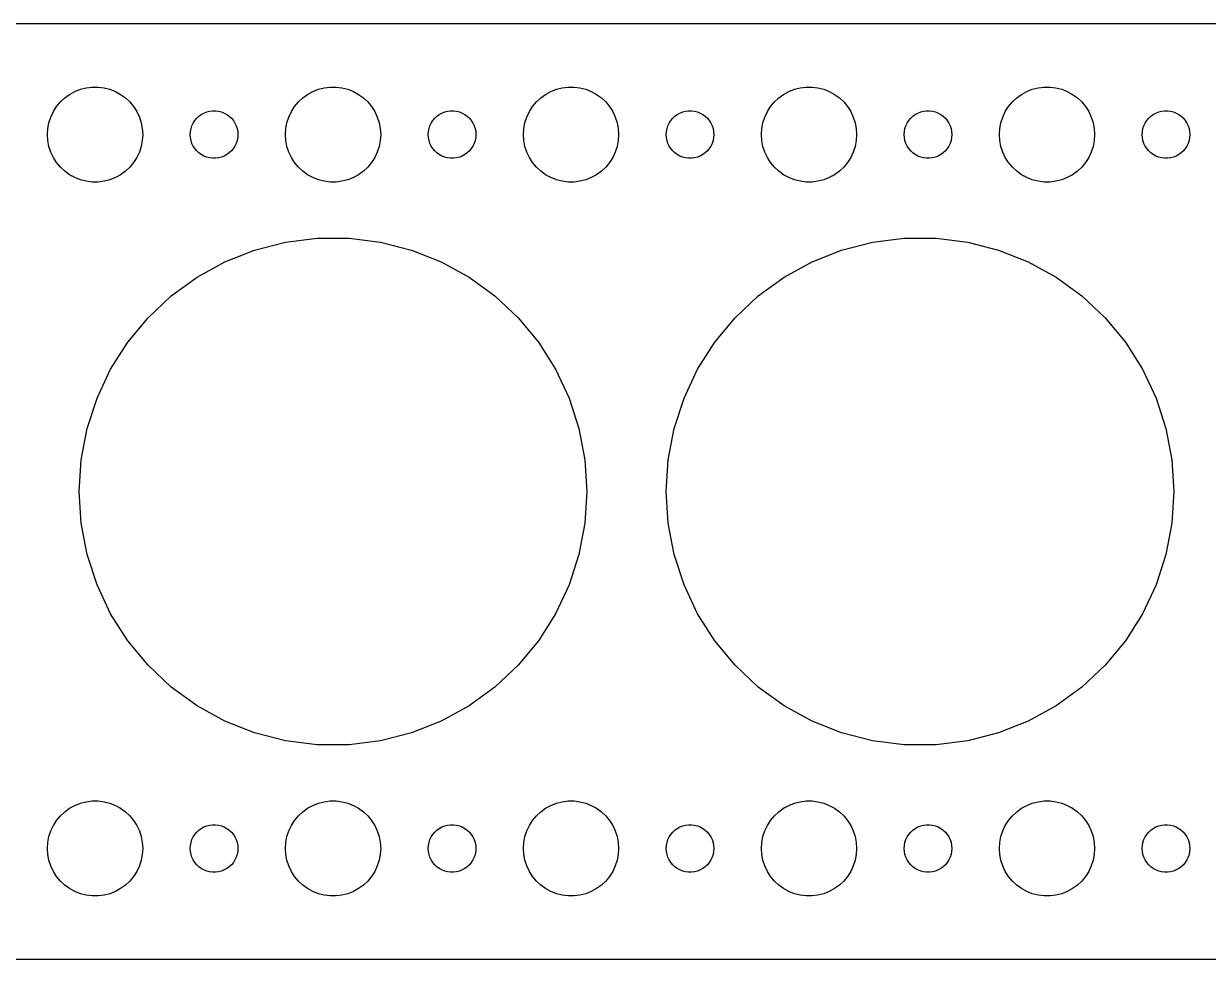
# Model space of a CAD drawing. Header units: metres. Extents: x -97 to 97, y -29 to 29.
# Drawn here: x -19.5 to 55.2, y -29.5 to 29.5 of the extents above; entities that cross this region are included whole.
import ezdxf

# ---------------------------------------------------------------- set-up
doc = ezdxf.new("R2010")
doc.units = ezdxf.units.M

msp = doc.modelspace()

# ---------------------------------------------------------------- linework, layer by layer
for p, q in [((92.3139, 29.4901), (-92.3139, 29.4901)), ((-15.927, 25.3532), (-15.5621, 25.4469)), ((-15.5621, 25.4469), (-15.1884, 25.4941)), ((-15.1884, 25.4941), (-14.8116, 25.4941)), ((-14.8116, 25.4941), (-14.4379, 25.4469)), ((-14.4379, 25.4469), (-14.0729, 25.3532)), ((-0.92705, 25.3532), (-0.56213, 25.4469)), ((-0.56213, 25.4469), (-0.18837, 25.4941)), ((-0.18837, 25.4941), (0.18837, 25.4941)), ((0.18837, 25.4941), (0.56213, 25.4469)), ((0.56213, 25.4469), (0.92705, 25.3532)), ((14.0729, 25.3532), (14.4379, 25.4469)), ((14.4379, 25.4469), (14.8116, 25.4941)), ((14.8116, 25.4941), (15.1884, 25.4941)), ((15.1884, 25.4941), (15.5621, 25.4469)), ((15.5621, 25.4469), (15.927, 25.3532)), ((29.0729, 25.3532), (29.4379, 25.4469)), ((29.4379, 25.4469), (29.8116, 25.4941)), ((29.8116, 25.4941), (30.1884, 25.4941)), ((30.1884, 25.4941), (30.5621, 25.4469)), ((30.5621, 25.4469), (30.927, 25.3532)), ((44.0729, 25.3532), (44.4379, 25.4469)), ((44.4379, 25.4469), (44.8116, 25.4941)), ((44.8116, 25.4941), (45.1884, 25.4941)), ((45.1884, 25.4941), (45.5621, 25.4469)), ((45.5621, 25.4469), (45.927, 25.3532)), ((-17.1869, 24.5536), (-16.9123, 24.8115)), ((-16.9123, 24.8115), (-16.6075, 25.033)), ((-16.6075, 25.033), (-16.2773, 25.2145)), ((-16.2773, 25.2145), (-15.927, 25.3532)), ((-14.0729, 25.3532), (-13.7227, 25.2145)), ((-13.7227, 25.2145), (-13.3925, 25.033)), ((-13.3925, 25.033), (-13.0877, 24.8115)), ((-13.0877, 24.8115), (-12.8131, 24.5536)), ((-2.1869, 24.5536), (-1.91226, 24.8115)), ((-1.91226, 24.8115), (-1.60747, 25.033)), ((-1.60747, 25.033), (-1.27733, 25.2145)), ((-1.27733, 25.2145), (-0.92705, 25.3532)), ((0.92705, 25.3532), (1.27733, 25.2145)), ((1.27733, 25.2145), (1.60747, 25.033)), ((1.60747, 25.033), (1.91226, 24.8115)), ((1.91226, 24.8115), (2.1869, 24.5536)), ((12.8131, 24.5536), (13.0877, 24.8115)), ((13.0877, 24.8115), (13.3925, 25.033)), ((13.3925, 25.033), (13.7227, 25.2145)), ((13.7227, 25.2145), (14.0729, 25.3532)), ((15.927, 25.3532), (16.2773, 25.2145)), ((16.2773, 25.2145), (16.6075, 25.033)), ((16.6075, 25.033), (16.9123, 24.8115)), ((16.9123, 24.8115), (17.1869, 24.5536)), ((27.8131, 24.5536), (28.0877, 24.8115)), ((28.0877, 24.8115), (28.3925, 25.033)), ((28.3925, 25.033), (28.7227, 25.2145)), ((28.7227, 25.2145), (29.0729, 25.3532)), ((30.927, 25.3532), (31.2773, 25.2145)), ((31.2773, 25.2145), (31.6075, 25.033)), ((31.6075, 25.033), (31.9123, 24.8115)), ((31.9123, 24.8115), (32.1869, 24.5536)), ((42.8131, 24.5536), (43.0877, 24.8115)), ((43.0877, 24.8115), (43.3925, 25.033)), ((43.3925, 25.033), (43.7227, 25.2145)), ((43.7227, 25.2145), (44.0729, 25.3532)), ((45.927, 25.3532), (46.2773, 25.2145)), ((46.2773, 25.2145), (46.6075, 25.033)), ((46.6075, 25.033), (46.9123, 24.8115)), ((46.9123, 24.8115), (47.1869, 24.5536)), ((-17.7893, 23.6044), (-17.6289, 23.9453)), ((-17.6289, 23.9453), (-17.427, 24.2634)), ((-17.427, 24.2634), (-17.1869, 24.5536)), ((-12.8131, 24.5536), (-12.5729, 24.2634)), ((-12.5729, 24.2634), (-12.3711, 23.9453)), ((-12.3711, 23.9453), (-12.2107, 23.6044)), ((-8.13866, 23.8572), (-7.96352, 23.9266)), ((-7.96352, 23.9266), (-7.78107, 23.9734)), ((-7.78107, 23.9734), (-7.59418, 23.997)), ((-7.59418, 23.997), (-7.40581, 23.997)), ((-7.40581, 23.997), (-7.21892, 23.9734)), ((-7.21892, 23.9734), (-7.03647, 23.9266)), ((-7.03647, 23.9266), (-6.86133, 23.8572)), ((-2.78932, 23.6044), (-2.62891, 23.9453)), ((-2.62891, 23.9453), (-2.42705, 24.2634)), ((-2.42705, 24.2634), (-2.1869, 24.5536)), ((2.1869, 24.5536), (2.42705, 24.2634)), ((2.42705, 24.2634), (2.62891, 23.9453)), ((2.62891, 23.9453), (2.78932, 23.6044)), ((6.86133, 23.8572), (7.03647, 23.9266)), ((7.03647, 23.9266), (7.21892, 23.9734)), ((7.21892, 23.9734), (7.40581, 23.997)), ((7.40581, 23.997), (7.59418, 23.997)), ((7.59418, 23.997), (7.78107, 23.9734)), ((7.78107, 23.9734), (7.96352, 23.9266)), ((7.96352, 23.9266), (8.13866, 23.8572)), ((12.2107, 23.6044), (12.3711, 23.9453)), ((12.3711, 23.9453), (12.5729, 24.2634)), ((12.5729, 24.2634), (12.8131, 24.5536)), ((17.1869, 24.5536), (17.427, 24.2634)), ((17.427, 24.2634), (17.6289, 23.9453)), ((17.6289, 23.9453), (17.7893, 23.6044)), ((21.8613, 23.8572), (22.0365, 23.9266)), ((22.0365, 23.9266), (22.2189, 23.9734)), ((22.2189, 23.9734), (22.4058, 23.997)), ((22.4058, 23.997), (22.5942, 23.997)), ((22.5942, 23.997), (22.7811, 23.9734)), ((22.7811, 23.9734), (22.9635, 23.9266)), ((22.9635, 23.9266), (23.1387, 23.8572)), ((27.2107, 23.6044), (27.3711, 23.9453)), ((27.3711, 23.9453), (27.5729, 24.2634)), ((27.5729, 24.2634), (27.8131, 24.5536)), ((32.1869, 24.5536), (32.427, 24.2634)), ((32.427, 24.2634), (32.6289, 23.9453)), ((32.6289, 23.9453), (32.7893, 23.6044)), ((36.8613, 23.8572), (37.0365, 23.9266)), ((37.0365, 23.9266), (37.2189, 23.9734)), ((37.2189, 23.9734), (37.4058, 23.997)), ((37.4058, 23.997), (37.5942, 23.997)), ((37.5942, 23.997), (37.7811, 23.9734)), ((37.7811, 23.9734), (37.9635, 23.9266)), ((37.9635, 23.9266), (38.1387, 23.8572)), ((42.2107, 23.6044), (42.3711, 23.9453)), ((42.3711, 23.9453), (42.5729, 24.2634)), ((42.5729, 24.2634), (42.8131, 24.5536)), ((47.1869, 24.5536), (47.427, 24.2634)), ((47.427, 24.2634), (47.6289, 23.9453)), ((47.6289, 23.9453), (47.7893, 23.6044)), ((51.8613, 23.8572), (52.0365, 23.9266)), ((52.0365, 23.9266), (52.2189, 23.9734)), ((52.2189, 23.9734), (52.4058, 23.997)), ((52.4058, 23.997), (52.5942, 23.997)), ((52.5942, 23.997), (52.7811, 23.9734)), ((52.7811, 23.9734), (52.9635, 23.9266)), ((52.9635, 23.9266), (53.1387, 23.8572)), ((-17.9763, 22.876), (-17.9057, 23.2461)), ((-17.9057, 23.2461), (-17.7893, 23.6044)), ((-12.2107, 23.6044), (-12.0942, 23.2461)), ((-12.0942, 23.2461), (-12.0237, 22.876)), ((-8.89465, 23.0522), (-8.81445, 23.2226)), ((-8.81445, 23.2226), (-8.71352, 23.3817)), ((-8.71352, 23.3817), (-8.59344, 23.5268)), ((-8.59344, 23.5268), (-8.45613, 23.6558)), ((-8.45613, 23.6558), (-8.30373, 23.7665)), ((-8.30373, 23.7665), (-8.13866, 23.8572)), ((-6.86133, 23.8572), (-6.69626, 23.7665)), ((-6.69626, 23.7665), (-6.54385, 23.6558)), ((-6.54385, 23.6558), (-6.40654, 23.5268)), ((-6.40654, 23.5268), (-6.28647, 23.3817)), ((-6.28647, 23.3817), (-6.18553, 23.2226)), ((-6.18553, 23.2226), (-6.10533, 23.0522)), ((-2.97633, 22.876), (-2.90575, 23.2461)), ((-2.90575, 23.2461), (-2.78932, 23.6044)), ((2.78932, 23.6044), (2.90575, 23.2461)), ((2.90575, 23.2461), (2.97633, 22.876)), ((6.10533, 23.0522), (6.18553, 23.2226)), ((6.18553, 23.2226), (6.28647, 23.3817)), ((6.28647, 23.3817), (6.40654, 23.5268)), ((6.40654, 23.5268), (6.54385, 23.6558)), ((6.54385, 23.6558), (6.69626, 23.7665)), ((6.69626, 23.7665), (6.86133, 23.8572)), ((8.13866, 23.8572), (8.30373, 23.7665)), ((8.30373, 23.7665), (8.45613, 23.6558)), ((8.45613, 23.6558), (8.59344, 23.5268)), ((8.59344, 23.5268), (8.71352, 23.3817)), ((8.71352, 23.3817), (8.81445, 23.2226)), ((8.81445, 23.2226), (8.89465, 23.0522)), ((12.0237, 22.876), (12.0942, 23.2461)), ((12.0942, 23.2461), (12.2107, 23.6044)), ((17.7893, 23.6044), (17.9057, 23.2461)), ((17.9057, 23.2461), (17.9763, 22.876)), ((21.1053, 23.0522), (21.1855, 23.2226)), ((21.1855, 23.2226), (21.2865, 23.3817)), ((21.2865, 23.3817), (21.4065, 23.5268)), ((21.4065, 23.5268), (21.5439, 23.6558)), ((21.5439, 23.6558), (21.6963, 23.7665)), ((21.6963, 23.7665), (21.8613, 23.8572)), ((23.1387, 23.8572), (23.3037, 23.7665)), ((23.3037, 23.7665), (23.4561, 23.6558)), ((23.4561, 23.6558), (23.5934, 23.5268)), ((23.5934, 23.5268), (23.7135, 23.3817)), ((23.7135, 23.3817), (23.8145, 23.2226)), ((23.8145, 23.2226), (23.8947, 23.0522)), ((27.0237, 22.876), (27.0942, 23.2461)), ((27.0942, 23.2461), (27.2107, 23.6044)), ((32.7893, 23.6044), (32.9057, 23.2461)), ((32.9057, 23.2461), (32.9763, 22.876)), ((36.1053, 23.0522), (36.1855, 23.2226)), ((36.1855, 23.2226), (36.2865, 23.3817)), ((36.2865, 23.3817), (36.4065, 23.5268)), ((36.4065, 23.5268), (36.5439, 23.6558)), ((36.5439, 23.6558), (36.6963, 23.7665)), ((36.6963, 23.7665), (36.8613, 23.8572)), ((38.1387, 23.8572), (38.3037, 23.7665)), ((38.3037, 23.7665), (38.4561, 23.6558)), ((38.4561, 23.6558), (38.5934, 23.5268)), ((38.5934, 23.5268), (38.7135, 23.3817)), ((38.7135, 23.3817), (38.8145, 23.2226)), ((38.8145, 23.2226), (38.8947, 23.0522)), ((42.0237, 22.876), (42.0942, 23.2461)), ((42.0942, 23.2461), (42.2107, 23.6044)), ((47.7893, 23.6044), (47.9057, 23.2461)), ((47.9057, 23.2461), (47.9763, 22.876)), ((51.1053, 23.0522), (51.1855, 23.2226)), ((51.1855, 23.2226), (51.2865, 23.3817)), ((51.2865, 23.3817), (51.4065, 23.5268)), ((51.4065, 23.5268), (51.5439, 23.6558)), ((51.5439, 23.6558), (51.6963, 23.7665)), ((51.6963, 23.7665), (51.8613, 23.8572)), ((53.1387, 23.8572), (53.3037, 23.7665)), ((53.3037, 23.7665), (53.4561, 23.6558)), ((53.4561, 23.6558), (53.5934, 23.5268)), ((53.5934, 23.5268), (53.7135, 23.3817)), ((53.7135, 23.3817), (53.8145, 23.2226)), ((53.8145, 23.2226), (53.8947, 23.0522)), ((-18, 22.5), (-17.9763, 22.876)), ((-17.9763, 22.124), (-18, 22.5)), ((-12.0237, 22.876), (-12, 22.5)), ((-12, 22.5), (-12.0237, 22.124)), ((-9, 22.5), (-8.98816, 22.688)), ((-8.98816, 22.312), (-9, 22.5)), ((-8.98816, 22.688), (-8.95287, 22.873)), ((-8.95287, 22.873), (-8.89465, 23.0522)), ((-6.10533, 23.0522), (-6.04712, 22.873)), ((-6.04712, 22.873), (-6.01183, 22.688)), ((-6.01183, 22.688), (-6, 22.5)), ((-6, 22.5), (-6.01183, 22.312)), ((-3, 22.5), (-2.97633, 22.876)), ((-2.97633, 22.124), (-3, 22.5)), ((2.97633, 22.876), (3, 22.5)), ((3, 22.5), (2.97633, 22.124)), ((6, 22.5), (6.01183, 22.688)), ((6.01183, 22.312), (6, 22.5)), ((6.01183, 22.688), (6.04712, 22.873)), ((6.04712, 22.873), (6.10533, 23.0522)), ((8.89465, 23.0522), (8.95287, 22.873)), ((8.95287, 22.873), (8.98816, 22.688)), ((8.98816, 22.688), (9, 22.5)), ((9, 22.5), (8.98816, 22.312)), ((12, 22.5), (12.0237, 22.876)), ((12.0237, 22.124), (12, 22.5)), ((17.9763, 22.876), (18, 22.5)), ((18, 22.5), (17.9763, 22.124)), ((21, 22.5), (21.0118, 22.688)), ((21.0118, 22.312), (21, 22.5)), ((21.0118, 22.688), (21.0471, 22.873)), ((21.0471, 22.873), (21.1053, 23.0522)), ((23.8947, 23.0522), (23.9529, 22.873)), ((23.9529, 22.873), (23.9882, 22.688)), ((23.9882, 22.688), (24, 22.5)), ((24, 22.5), (23.9882, 22.312)), ((27, 22.5), (27.0237, 22.876)), ((27.0237, 22.124), (27, 22.5)), ((32.9763, 22.876), (33, 22.5)), ((33, 22.5), (32.9763, 22.124)), ((36, 22.5), (36.0118, 22.688)), ((36.0118, 22.312), (36, 22.5)), ((36.0118, 22.688), (36.0471, 22.873)), ((36.0471, 22.873), (36.1053, 23.0522)), ((38.8947, 23.0522), (38.9529, 22.873)), ((38.9529, 22.873), (38.9882, 22.688)), ((38.9882, 22.688), (39, 22.5)), ((39, 22.5), (38.9882, 22.312)), ((42, 22.5), (42.0237, 22.876)), ((42.0237, 22.124), (42, 22.5)), ((47.9763, 22.876), (48, 22.5)), ((48, 22.5), (47.9763, 22.124)), ((51, 22.5), (51.0118, 22.688)), ((51.0118, 22.312), (51, 22.5)), ((51.0118, 22.688), (51.0471, 22.873)), ((51.0471, 22.873), (51.1053, 23.0522)), ((53.8947, 23.0522), (53.9529, 22.873)), ((53.9529, 22.873), (53.9882, 22.688)), ((53.9882, 22.688), (54, 22.5)), ((54, 22.5), (53.9882, 22.312)), ((-17.9057, 21.7539), (-17.9763, 22.124)), ((-17.7893, 21.3956), (-17.9057, 21.7539)), ((-12.0942, 21.7539), (-12.2107, 21.3956)), ((-12.0237, 22.124), (-12.0942, 21.7539)), ((-8.95287, 22.127), (-8.98816, 22.312)), ((-8.89465, 21.9478), (-8.95287, 22.127)), ((-8.81445, 21.7774), (-8.89465, 21.9478)), ((-8.71352, 21.6183), (-8.81445, 21.7774)), ((-6.18553, 21.7774), (-6.28647, 21.6183)), ((-6.10533, 21.9478), (-6.18553, 21.7774)), ((-6.04712, 22.127), (-6.10533, 21.9478)), ((-6.01183, 22.312), (-6.04712, 22.127)), ((-2.90575, 21.7539), (-2.97633, 22.124)), ((-2.78932, 21.3956), (-2.90575, 21.7539)), ((2.90575, 21.7539), (2.78932, 21.3956)), ((2.97633, 22.124), (2.90575, 21.7539)), ((6.04712, 22.127), (6.01183, 22.312)), ((6.10533, 21.9478), (6.04712, 22.127)), ((6.18553, 21.7774), (6.10533, 21.9478)), ((6.28647, 21.6183), (6.18553, 21.7774)), ((8.81445, 21.7774), (8.71352, 21.6183)), ((8.89465, 21.9478), (8.81445, 21.7774)), ((8.95287, 22.127), (8.89465, 21.9478)), ((8.98816, 22.312), (8.95287, 22.127)), ((12.0942, 21.7539), (12.0237, 22.124)), ((12.2107, 21.3956), (12.0942, 21.7539)), ((17.9057, 21.7539), (17.7893, 21.3956)), ((17.9763, 22.124), (17.9057, 21.7539)), ((21.0471, 22.127), (21.0118, 22.312)), ((21.1053, 21.9478), (21.0471, 22.127)), ((21.1855, 21.7774), (21.1053, 21.9478)), ((21.2865, 21.6183), (21.1855, 21.7774)), ((23.8145, 21.7774), (23.7135, 21.6183)), ((23.8947, 21.9478), (23.8145, 21.7774)), ((23.9529, 22.127), (23.8947, 21.9478)), ((23.9882, 22.312), (23.9529, 22.127)), ((27.0942, 21.7539), (27.0237, 22.124)), ((27.2107, 21.3956), (27.0942, 21.7539)), ((32.9057, 21.7539), (32.7893, 21.3956)), ((32.9763, 22.124), (32.9057, 21.7539)), ((36.0471, 22.127), (36.0118, 22.312)), ((36.1053, 21.9478), (36.0471, 22.127)), ((36.1855, 21.7774), (36.1053, 21.9478)), ((36.2865, 21.6183), (36.1855, 21.7774)), ((38.8145, 21.7774), (38.7135, 21.6183)), ((38.8947, 21.9478), (38.8145, 21.7774)), ((38.9529, 22.127), (38.8947, 21.9478)), ((38.9882, 22.312), (38.9529, 22.127)), ((42.0942, 21.7539), (42.0237, 22.124)), ((42.2107, 21.3956), (42.0942, 21.7539)), ((47.9057, 21.7539), (47.7893, 21.3956)), ((47.9763, 22.124), (47.9057, 21.7539)), ((51.0471, 22.127), (51.0118, 22.312)), ((51.1053, 21.9478), (51.0471, 22.127)), ((51.1855, 21.7774), (51.1053, 21.9478)), ((51.2865, 21.6183), (51.1855, 21.7774)), ((53.8145, 21.7774), (53.7135, 21.6183)), ((53.8947, 21.9478), (53.8145, 21.7774)), ((53.9529, 22.127), (53.8947, 21.9478)), ((53.9882, 22.312), (53.9529, 22.127)), ((-17.6289, 21.0547), (-17.7893, 21.3956)), ((-17.427, 20.7366), (-17.6289, 21.0547)), ((-12.3711, 21.0547), (-12.5729, 20.7366)), ((-12.2107, 21.3956), (-12.3711, 21.0547)), ((-8.59344, 21.4732), (-8.71352, 21.6183)), ((-8.45613, 21.3442), (-8.59344, 21.4732)), ((-8.30373, 21.2335), (-8.45613, 21.3442)), ((-8.13866, 21.1427), (-8.30373, 21.2335)), ((-7.96352, 21.0734), (-8.13866, 21.1427)), ((-7.78107, 21.0266), (-7.96352, 21.0734)), ((-7.59418, 21.003), (-7.78107, 21.0266)), ((-7.40581, 21.003), (-7.59418, 21.003)), ((-7.21892, 21.0266), (-7.40581, 21.003)), ((-7.03647, 21.0734), (-7.21892, 21.0266)), ((-6.86133, 21.1427), (-7.03647, 21.0734)), ((-6.69626, 21.2335), (-6.86133, 21.1427)), ((-6.54385, 21.3442), (-6.69626, 21.2335)), ((-6.40654, 21.4732), (-6.54385, 21.3442)), ((-6.28647, 21.6183), (-6.40654, 21.4732)), ((-2.62891, 21.0547), (-2.78932, 21.3956)), ((-2.42705, 20.7366), (-2.62891, 21.0547)), ((2.62891, 21.0547), (2.42705, 20.7366)), ((2.78932, 21.3956), (2.62891, 21.0547)), ((6.40654, 21.4732), (6.28647, 21.6183)), ((6.54385, 21.3442), (6.40654, 21.4732)), ((6.69626, 21.2335), (6.54385, 21.3442)), ((6.86133, 21.1427), (6.69626, 21.2335)), ((7.03647, 21.0734), (6.86133, 21.1427)), ((7.21892, 21.0266), (7.03647, 21.0734)), ((7.40581, 21.003), (7.21892, 21.0266)), ((7.59418, 21.003), (7.40581, 21.003)), ((7.78107, 21.0266), (7.59418, 21.003)), ((7.96352, 21.0734), (7.78107, 21.0266)), ((8.13866, 21.1427), (7.96352, 21.0734)), ((8.30373, 21.2335), (8.13866, 21.1427)), ((8.45613, 21.3442), (8.30373, 21.2335)), ((8.59344, 21.4732), (8.45613, 21.3442)), ((8.71352, 21.6183), (8.59344, 21.4732)), ((12.3711, 21.0547), (12.2107, 21.3956)), ((12.5729, 20.7366), (12.3711, 21.0547)), ((17.6289, 21.0547), (17.427, 20.7366)), ((17.7893, 21.3956), (17.6289, 21.0547)), ((21.4065, 21.4732), (21.2865, 21.6183)), ((21.5439, 21.3442), (21.4065, 21.4732)), ((21.6963, 21.2335), (21.5439, 21.3442)), ((21.8613, 21.1427), (21.6963, 21.2335)), ((22.0365, 21.0734), (21.8613, 21.1427)), ((22.2189, 21.0266), (22.0365, 21.0734)), ((22.4058, 21.003), (22.2189, 21.0266)), ((22.5942, 21.003), (22.4058, 21.003)), ((22.7811, 21.0266), (22.5942, 21.003)), ((22.9635, 21.0734), (22.7811, 21.0266)), ((23.1387, 21.1427), (22.9635, 21.0734)), ((23.3037, 21.2335), (23.1387, 21.1427)), ((23.4561, 21.3442), (23.3037, 21.2335)), ((23.5934, 21.4732), (23.4561, 21.3442)), ((23.7135, 21.6183), (23.5934, 21.4732)), ((27.3711, 21.0547), (27.2107, 21.3956)), ((27.5729, 20.7366), (27.3711, 21.0547)), ((32.6289, 21.0547), (32.427, 20.7366)), ((32.7893, 21.3956), (32.6289, 21.0547)), ((36.4065, 21.4732), (36.2865, 21.6183)), ((36.5439, 21.3442), (36.4065, 21.4732)), ((36.6963, 21.2335), (36.5439, 21.3442)), ((36.8613, 21.1427), (36.6963, 21.2335)), ((37.0365, 21.0734), (36.8613, 21.1427)), ((37.2189, 21.0266), (37.0365, 21.0734)), ((37.4058, 21.003), (37.2189, 21.0266)), ((37.5942, 21.003), (37.4058, 21.003)), ((37.7811, 21.0266), (37.5942, 21.003)), ((37.9635, 21.0734), (37.7811, 21.0266)), ((38.1387, 21.1427), (37.9635, 21.0734)), ((38.3037, 21.2335), (38.1387, 21.1427)), ((38.4561, 21.3442), (38.3037, 21.2335)), ((38.5934, 21.4732), (38.4561, 21.3442)), ((38.7135, 21.6183), (38.5934, 21.4732)), ((42.3711, 21.0547), (42.2107, 21.3956)), ((42.5729, 20.7366), (42.3711, 21.0547)), ((47.6289, 21.0547), (47.427, 20.7366)), ((47.7893, 21.3956), (47.6289, 21.0547)), ((51.4065, 21.4732), (51.2865, 21.6183)), ((51.5439, 21.3442), (51.4065, 21.4732)), ((51.6963, 21.2335), (51.5439, 21.3442)), ((51.8613, 21.1427), (51.6963, 21.2335)), ((52.0365, 21.0734), (51.8613, 21.1427)), ((52.2189, 21.0266), (52.0365, 21.0734)), ((52.4058, 21.003), (52.2189, 21.0266)), ((52.5942, 21.003), (52.4058, 21.003)), ((52.7811, 21.0266), (52.5942, 21.003)), ((52.9635, 21.0734), (52.7811, 21.0266)), ((53.1387, 21.1427), (52.9635, 21.0734)), ((53.3037, 21.2335), (53.1387, 21.1427)), ((53.4561, 21.3442), (53.3037, 21.2335)), ((53.5934, 21.4732), (53.4561, 21.3442)), ((53.7135, 21.6183), (53.5934, 21.4732)), ((-17.1869, 20.4464), (-17.427, 20.7366)), ((-16.9123, 20.1884), (-17.1869, 20.4464)), ((-16.6075, 19.967), (-16.9123, 20.1884)), ((-13.0877, 20.1884), (-13.3925, 19.967)), ((-12.8131, 20.4464), (-13.0877, 20.1884)), ((-12.5729, 20.7366), (-12.8131, 20.4464)), ((-2.1869, 20.4464), (-2.42705, 20.7366)), ((-1.91226, 20.1884), (-2.1869, 20.4464)), ((-1.60747, 19.967), (-1.91226, 20.1884)), ((1.91226, 20.1884), (1.60747, 19.967)), ((2.1869, 20.4464), (1.91226, 20.1884)), ((2.42705, 20.7366), (2.1869, 20.4464)), ((12.8131, 20.4464), (12.5729, 20.7366)), ((13.0877, 20.1884), (12.8131, 20.4464)), ((13.3925, 19.967), (13.0877, 20.1884)), ((16.9123, 20.1884), (16.6075, 19.967)), ((17.1869, 20.4464), (16.9123, 20.1884)), ((17.427, 20.7366), (17.1869, 20.4464)), ((27.8131, 20.4464), (27.5729, 20.7366)), ((28.0877, 20.1884), (27.8131, 20.4464)), ((28.3925, 19.967), (28.0877, 20.1884)), ((31.9123, 20.1884), (31.6075, 19.967)), ((32.1869, 20.4464), (31.9123, 20.1884)), ((32.427, 20.7366), (32.1869, 20.4464)), ((42.8131, 20.4464), (42.5729, 20.7366)), ((43.0877, 20.1884), (42.8131, 20.4464)), ((43.3925, 19.967), (43.0877, 20.1884)), ((46.9123, 20.1884), (46.6075, 19.967)), ((47.1869, 20.4464), (46.9123, 20.1884)), ((47.427, 20.7366), (47.1869, 20.4464)), ((-16.2773, 19.7855), (-16.6075, 19.967)), ((-15.927, 19.6468), (-16.2773, 19.7855)), ((-15.5621, 19.5531), (-15.927, 19.6468)), ((-15.1884, 19.5059), (-15.5621, 19.5531)), ((-14.8116, 19.5059), (-15.1884, 19.5059)), ((-14.4379, 19.5531), (-14.8116, 19.5059)), ((-14.0729, 19.6468), (-14.4379, 19.5531)), ((-13.7227, 19.7855), (-14.0729, 19.6468)), ((-13.3925, 19.967), (-13.7227, 19.7855)), ((-1.27733, 19.7855), (-1.60747, 19.967)), ((-0.92705, 19.6468), (-1.27733, 19.7855)), ((-0.56213, 19.5531), (-0.92705, 19.6468)), ((-0.18837, 19.5059), (-0.56213, 19.5531)), ((0.18837, 19.5059), (-0.18837, 19.5059)), ((0.56213, 19.5531), (0.18837, 19.5059)), ((0.92705, 19.6468), (0.56213, 19.5531)), ((1.27733, 19.7855), (0.92705, 19.6468)), ((1.60747, 19.967), (1.27733, 19.7855)), ((13.7227, 19.7855), (13.3925, 19.967)), ((14.0729, 19.6468), (13.7227, 19.7855)), ((14.4379, 19.5531), (14.0729, 19.6468)), ((14.8116, 19.5059), (14.4379, 19.5531)), ((15.1884, 19.5059), (14.8116, 19.5059)), ((15.5621, 19.5531), (15.1884, 19.5059)), ((15.927, 19.6468), (15.5621, 19.5531)), ((16.2773, 19.7855), (15.927, 19.6468)), ((16.6075, 19.967), (16.2773, 19.7855)), ((28.7227, 19.7855), (28.3925, 19.967)), ((29.0729, 19.6468), (28.7227, 19.7855)), ((29.4379, 19.5531), (29.0729, 19.6468)), ((29.8116, 19.5059), (29.4379, 19.5531)), ((30.1884, 19.5059), (29.8116, 19.5059)), ((30.5621, 19.5531), (30.1884, 19.5059)), ((30.927, 19.6468), (30.5621, 19.5531)), ((31.2773, 19.7855), (30.927, 19.6468)), ((31.6075, 19.967), (31.2773, 19.7855)), ((43.7227, 19.7855), (43.3925, 19.967)), ((44.0729, 19.6468), (43.7227, 19.7855)), ((44.4379, 19.5531), (44.0729, 19.6468)), ((44.8116, 19.5059), (44.4379, 19.5531)), ((45.1884, 19.5059), (44.8116, 19.5059)), ((45.5621, 19.5531), (45.1884, 19.5059)), ((45.927, 19.6468), (45.5621, 19.5531)), ((46.2773, 19.7855), (45.927, 19.6468)), ((46.6075, 19.967), (46.2773, 19.7855)), ((-4.94426, 15.2169), (-2.99809, 15.7166)), ((-2.99809, 15.7166), (-1.00464, 15.9684)), ((-1.00464, 15.9684), (1.00464, 15.9684)), ((1.00464, 15.9684), (2.99809, 15.7166)), ((2.99809, 15.7166), (4.94426, 15.2169)), ((32.0557, 15.2169), (34.0019, 15.7166)), ((34.0019, 15.7166), (35.9953, 15.9684)), ((35.9953, 15.9684), (38.0046, 15.9684)), ((38.0046, 15.9684), (39.9981, 15.7166)), ((39.9981, 15.7166), (41.9443, 15.2169)), ((-6.81245, 14.4772), (-4.94426, 15.2169)), ((4.94426, 15.2169), (6.81245, 14.4772)), ((30.1875, 14.4772), (32.0557, 15.2169)), ((41.9443, 15.2169), (43.8125, 14.4772)), ((-8.57323, 13.5092), (-6.81245, 14.4772)), ((6.81245, 14.4772), (8.57323, 13.5092)), ((28.4268, 13.5092), (30.1875, 14.4772)), ((43.8125, 14.4772), (45.5732, 13.5092)), ((-10.1988, 12.3282), (-8.57323, 13.5092)), ((8.57323, 13.5092), (10.1988, 12.3282)), ((26.8012, 12.3282), (28.4268, 13.5092)), ((45.5732, 13.5092), (47.1988, 12.3282)), ((-11.6635, 10.9527), (-10.1988, 12.3282)), ((10.1988, 12.3282), (11.6635, 10.9527)), ((25.3365, 10.9527), (26.8012, 12.3282)), ((47.1988, 12.3282), (48.6635, 10.9527)), ((-12.9443, 9.40456), (-11.6635, 10.9527)), ((11.6635, 10.9527), (12.9443, 9.40456)), ((24.0557, 9.40456), (25.3365, 10.9527)), ((48.6635, 10.9527), (49.9443, 9.40456)), ((-14.0209, 7.70805), (-12.9443, 9.40456)), ((12.9443, 9.40456), (14.0209, 7.70805)), ((22.9791, 7.70805), (24.0557, 9.40456)), ((49.9443, 9.40456), (51.0209, 7.70805)), ((-14.8764, 5.88998), (-14.0209, 7.70805)), ((14.0209, 7.70805), (14.8764, 5.88998)), ((22.1236, 5.88998), (22.9791, 7.70805)), ((51.0209, 7.70805), (51.8764, 5.88998)), ((-15.4973, 3.97903), (-14.8764, 5.88998)), ((14.8764, 5.88998), (15.4973, 3.97903)), ((21.5027, 3.97903), (22.1236, 5.88998)), ((51.8764, 5.88998), (52.4973, 3.97903)), ((-15.8738, 2.00533), (-15.4973, 3.97903)), ((15.4973, 3.97903), (15.8738, 2.00533)), ((21.1262, 2.00533), (21.5027, 3.97903)), ((52.4973, 3.97903), (52.8738, 2.00533)), ((-16, 0), (-15.8738, 2.00533)), ((15.8738, 2.00533), (16, 0)), ((21, 0), (21.1262, 2.00533)), ((52.8738, 2.00533), (53, 0)), ((-15.8738, -2.00533), (-16, 0)), ((16, 0), (15.8738, -2.00533)), ((21.1262, -2.00533), (21, 0)), ((53, 0), (52.8738, -2.00533)), ((-15.4973, -3.97903), (-15.8738, -2.00533)), ((15.8738, -2.00533), (15.4973, -3.97903)), ((21.5027, -3.97903), (21.1262, -2.00533)), ((52.8738, -2.00533), (52.4973, -3.97903)), ((-14.8764, -5.88998), (-15.4973, -3.97903)), ((15.4973, -3.97903), (14.8764, -5.88998)), ((22.1236, -5.88998), (21.5027, -3.97903)), ((52.4973, -3.97903), (51.8764, -5.88998)), ((-14.0209, -7.70805), (-14.8764, -5.88998)), ((14.8764, -5.88998), (14.0209, -7.70805)), ((22.9791, -7.70805), (22.1236, -5.88998)), ((51.8764, -5.88998), (51.0209, -7.70805)), ((-12.9443, -9.40456), (-14.0209, -7.70805)), ((14.0209, -7.70805), (12.9443, -9.40456)), ((24.0557, -9.40456), (22.9791, -7.70805)), ((51.0209, -7.70805), (49.9443, -9.40456)), ((-11.6635, -10.9527), (-12.9443, -9.40456)), ((12.9443, -9.40456), (11.6635, -10.9527)), ((25.3365, -10.9527), (24.0557, -9.40456)), ((49.9443, -9.40456), (48.6635, -10.9527)), ((-10.1988, -12.3282), (-11.6635, -10.9527)), ((11.6635, -10.9527), (10.1988, -12.3282)), ((26.8012, -12.3282), (25.3365, -10.9527)), ((48.6635, -10.9527), (47.1988, -12.3282)), ((-8.57323, -13.5092), (-10.1988, -12.3282)), ((10.1988, -12.3282), (8.57323, -13.5092)), ((28.4268, -13.5092), (26.8012, -12.3282)), ((47.1988, -12.3282), (45.5732, -13.5092)), ((-6.81245, -14.4772), (-8.57323, -13.5092)), ((8.57323, -13.5092), (6.81245, -14.4772)), ((30.1875, -14.4772), (28.4268, -13.5092)), ((45.5732, -13.5092), (43.8125, -14.4772)), ((-4.94426, -15.2169), (-6.81245, -14.4772)), ((6.81245, -14.4772), (4.94426, -15.2169)), ((32.0557, -15.2169), (30.1875, -14.4772)), ((43.8125, -14.4772), (41.9443, -15.2169)), ((-2.99809, -15.7166), (-4.94426, -15.2169)), ((4.94426, -15.2169), (2.99809, -15.7166)), ((34.0019, -15.7166), (32.0557, -15.2169)), ((41.9443, -15.2169), (39.9981, -15.7166)), ((-1.00464, -15.9684), (-2.99809, -15.7166)), ((1.00464, -15.9684), (-1.00464, -15.9684)), ((2.99809, -15.7166), (1.00464, -15.9684)), ((35.9953, -15.9684), (34.0019, -15.7166)), ((38.0046, -15.9684), (35.9953, -15.9684)), ((39.9981, -15.7166), (38.0046, -15.9684)), ((-16.9123, -20.1884), (-16.6075, -19.967)), ((-16.6075, -19.967), (-16.2773, -19.7855)), ((-16.2773, -19.7855), (-15.927, -19.6468)), ((-15.927, -19.6468), (-15.5621, -19.5531)), ((-15.5621, -19.5531), (-15.1884, -19.5059)), ((-15.1884, -19.5059), (-14.8116, -19.5059)), ((-14.8116, -19.5059), (-14.4379, -19.5531)), ((-14.4379, -19.5531), (-14.0729, -19.6468)), ((-14.0729, -19.6468), (-13.7227, -19.7855)), ((-13.7227, -19.7855), (-13.3925, -19.967)), ((-13.3925, -19.967), (-13.0877, -20.1884)), ((-1.91226, -20.1884), (-1.60747, -19.967)), ((-1.60747, -19.967), (-1.27733, -19.7855)), ((-1.27733, -19.7855), (-0.92705, -19.6468)), ((-0.92705, -19.6468), (-0.56213, -19.5531)), ((-0.56213, -19.5531), (-0.18837, -19.5059)), ((-0.18837, -19.5059), (0.18837, -19.5059)), ((0.18837, -19.5059), (0.56213, -19.5531)), ((0.56213, -19.5531), (0.92705, -19.6468)), ((0.92705, -19.6468), (1.27733, -19.7855)), ((1.27733, -19.7855), (1.60747, -19.967)), ((1.60747, -19.967), (1.91226, -20.1884)), ((13.0877, -20.1884), (13.3925, -19.967)), ((13.3925, -19.967), (13.7227, -19.7855)), ((13.7227, -19.7855), (14.0729, -19.6468)), ((14.0729, -19.6468), (14.4379, -19.5531)), ((14.4379, -19.5531), (14.8116, -19.5059)), ((14.8116, -19.5059), (15.1884, -19.5059)), ((15.1884, -19.5059), (15.5621, -19.5531)), ((15.5621, -19.5531), (15.927, -19.6468)), ((15.927, -19.6468), (16.2773, -19.7855)), ((16.2773, -19.7855), (16.6075, -19.967)), ((16.6075, -19.967), (16.9123, -20.1884)), ((28.0877, -20.1884), (28.3925, -19.967)), ((28.3925, -19.967), (28.7227, -19.7855)), ((28.7227, -19.7855), (29.0729, -19.6468)), ((29.0729, -19.6468), (29.4379, -19.5531)), ((29.4379, -19.5531), (29.8116, -19.5059)), ((29.8116, -19.5059), (30.1884, -19.5059)), ((30.1884, -19.5059), (30.5621, -19.5531)), ((30.5621, -19.5531), (30.927, -19.6468)), ((30.927, -19.6468), (31.2773, -19.7855)), ((31.2773, -19.7855), (31.6075, -19.967)), ((31.6075, -19.967), (31.9123, -20.1884)), ((43.0877, -20.1884), (43.3925, -19.967)), ((43.3925, -19.967), (43.7227, -19.7855)), ((43.7227, -19.7855), (44.0729, -19.6468)), ((44.0729, -19.6468), (44.4379, -19.5531)), ((44.4379, -19.5531), (44.8116, -19.5059)), ((44.8116, -19.5059), (45.1884, -19.5059)), ((45.1884, -19.5059), (45.5621, -19.5531)), ((45.5621, -19.5531), (45.927, -19.6468)), ((45.927, -19.6468), (46.2773, -19.7855)), ((46.2773, -19.7855), (46.6075, -19.967)), ((46.6075, -19.967), (46.9123, -20.1884)), ((-17.6289, -21.0547), (-17.427, -20.7366)), ((-17.427, -20.7366), (-17.1869, -20.4464)), ((-17.1869, -20.4464), (-16.9123, -20.1884)), ((-13.0877, -20.1884), (-12.8131, -20.4464)), ((-12.8131, -20.4464), (-12.5729, -20.7366)), ((-12.5729, -20.7366), (-12.3711, -21.0547)), ((-2.62891, -21.0547), (-2.42705, -20.7366)), ((-2.42705, -20.7366), (-2.1869, -20.4464)), ((-2.1869, -20.4464), (-1.91226, -20.1884)), ((1.91226, -20.1884), (2.1869, -20.4464)), ((2.1869, -20.4464), (2.42705, -20.7366)), ((2.42705, -20.7366), (2.62891, -21.0547)), ((12.3711, -21.0547), (12.5729, -20.7366)), ((12.5729, -20.7366), (12.8131, -20.4464)), ((12.8131, -20.4464), (13.0877, -20.1884)), ((16.9123, -20.1884), (17.1869, -20.4464)), ((17.1869, -20.4464), (17.427, -20.7366)), ((17.427, -20.7366), (17.6289, -21.0547)), ((27.3711, -21.0547), (27.5729, -20.7366)), ((27.5729, -20.7366), (27.8131, -20.4464)), ((27.8131, -20.4464), (28.0877, -20.1884)), ((31.9123, -20.1884), (32.1869, -20.4464)), ((32.1869, -20.4464), (32.427, -20.7366)), ((32.427, -20.7366), (32.6289, -21.0547)), ((42.3711, -21.0547), (42.5729, -20.7366)), ((42.5729, -20.7366), (42.8131, -20.4464)), ((42.8131, -20.4464), (43.0877, -20.1884)), ((46.9123, -20.1884), (47.1869, -20.4464)), ((47.1869, -20.4464), (47.427, -20.7366)), ((47.427, -20.7366), (47.6289, -21.0547)), ((-17.9057, -21.7539), (-17.7893, -21.3956)), ((-17.7893, -21.3956), (-17.6289, -21.0547)), ((-12.3711, -21.0547), (-12.2107, -21.3956)), ((-12.2107, -21.3956), (-12.0942, -21.7539)), ((-8.81445, -21.7774), (-8.71352, -21.6183)), ((-8.71352, -21.6183), (-8.59344, -21.4732)), ((-8.59344, -21.4732), (-8.45613, -21.3442)), ((-8.45613, -21.3442), (-8.30373, -21.2335)), ((-8.30373, -21.2335), (-8.13866, -21.1427)), ((-8.13866, -21.1427), (-7.96352, -21.0734)), ((-7.96352, -21.0734), (-7.78107, -21.0266)), ((-7.78107, -21.0266), (-7.59418, -21.003)), ((-7.59418, -21.003), (-7.40581, -21.003)), ((-7.40581, -21.003), (-7.21892, -21.0266)), ((-7.21892, -21.0266), (-7.03647, -21.0734)), ((-7.03647, -21.0734), (-6.86133, -21.1427)), ((-6.86133, -21.1427), (-6.69626, -21.2335)), ((-6.69626, -21.2335), (-6.54385, -21.3442)), ((-6.54385, -21.3442), (-6.40654, -21.4732)), ((-6.40654, -21.4732), (-6.28647, -21.6183)), ((-6.28647, -21.6183), (-6.18553, -21.7774)), ((-2.90575, -21.7539), (-2.78932, -21.3956)), ((-2.78932, -21.3956), (-2.62891, -21.0547)), ((2.62891, -21.0547), (2.78932, -21.3956)), ((2.78932, -21.3956), (2.90575, -21.7539)), ((6.18553, -21.7774), (6.28647, -21.6183)), ((6.28647, -21.6183), (6.40654, -21.4732)), ((6.40654, -21.4732), (6.54385, -21.3442)), ((6.54385, -21.3442), (6.69626, -21.2335)), ((6.69626, -21.2335), (6.86133, -21.1427)), ((6.86133, -21.1427), (7.03647, -21.0734)), ((7.03647, -21.0734), (7.21892, -21.0266)), ((7.21892, -21.0266), (7.40581, -21.003)), ((7.40581, -21.003), (7.59418, -21.003)), ((7.59418, -21.003), (7.78107, -21.0266)), ((7.78107, -21.0266), (7.96352, -21.0734)), ((7.96352, -21.0734), (8.13866, -21.1427)), ((8.13866, -21.1427), (8.30373, -21.2335)), ((8.30373, -21.2335), (8.45613, -21.3442)), ((8.45613, -21.3442), (8.59344, -21.4732)), ((8.59344, -21.4732), (8.71352, -21.6183)), ((8.71352, -21.6183), (8.81445, -21.7774)), ((12.0942, -21.7539), (12.2107, -21.3956)), ((12.2107, -21.3956), (12.3711, -21.0547)), ((17.6289, -21.0547), (17.7893, -21.3956)), ((17.7893, -21.3956), (17.9057, -21.7539)), ((21.1855, -21.7774), (21.2865, -21.6183)), ((21.2865, -21.6183), (21.4065, -21.4732)), ((21.4065, -21.4732), (21.5439, -21.3442)), ((21.5439, -21.3442), (21.6963, -21.2335)), ((21.6963, -21.2335), (21.8613, -21.1427)), ((21.8613, -21.1427), (22.0365, -21.0734)), ((22.0365, -21.0734), (22.2189, -21.0266)), ((22.2189, -21.0266), (22.4058, -21.003)), ((22.4058, -21.003), (22.5942, -21.003)), ((22.5942, -21.003), (22.7811, -21.0266)), ((22.7811, -21.0266), (22.9635, -21.0734)), ((22.9635, -21.0734), (23.1387, -21.1427)), ((23.1387, -21.1427), (23.3037, -21.2335)), ((23.3037, -21.2335), (23.4561, -21.3442)), ((23.4561, -21.3442), (23.5934, -21.4732)), ((23.5934, -21.4732), (23.7135, -21.6183)), ((23.7135, -21.6183), (23.8145, -21.7774)), ((27.0942, -21.7539), (27.2107, -21.3956)), ((27.2107, -21.3956), (27.3711, -21.0547)), ((32.6289, -21.0547), (32.7893, -21.3956)), ((32.7893, -21.3956), (32.9057, -21.7539)), ((36.1855, -21.7774), (36.2865, -21.6183)), ((36.2865, -21.6183), (36.4065, -21.4732)), ((36.4065, -21.4732), (36.5439, -21.3442)), ((36.5439, -21.3442), (36.6963, -21.2335)), ((36.6963, -21.2335), (36.8613, -21.1427)), ((36.8613, -21.1427), (37.0365, -21.0734)), ((37.0365, -21.0734), (37.2189, -21.0266)), ((37.2189, -21.0266), (37.4058, -21.003)), ((37.4058, -21.003), (37.5942, -21.003)), ((37.5942, -21.003), (37.7811, -21.0266)), ((37.7811, -21.0266), (37.9635, -21.0734)), ((37.9635, -21.0734), (38.1387, -21.1427)), ((38.1387, -21.1427), (38.3037, -21.2335)), ((38.3037, -21.2335), (38.4561, -21.3442)), ((38.4561, -21.3442), (38.5934, -21.4732)), ((38.5934, -21.4732), (38.7135, -21.6183)), ((38.7135, -21.6183), (38.8145, -21.7774)), ((42.0942, -21.7539), (42.2107, -21.3956)), ((42.2107, -21.3956), (42.3711, -21.0547)), ((47.6289, -21.0547), (47.7893, -21.3956)), ((47.7893, -21.3956), (47.9057, -21.7539)), ((51.1855, -21.7774), (51.2865, -21.6183)), ((51.2865, -21.6183), (51.4065, -21.4732)), ((51.4065, -21.4732), (51.5439, -21.3442)), ((51.5439, -21.3442), (51.6963, -21.2335)), ((51.6963, -21.2335), (51.8613, -21.1427)), ((51.8613, -21.1427), (52.0365, -21.0734)), ((52.0365, -21.0734), (52.2189, -21.0266)), ((52.2189, -21.0266), (52.4058, -21.003)), ((52.4058, -21.003), (52.5942, -21.003)), ((52.5942, -21.003), (52.7811, -21.0266)), ((52.7811, -21.0266), (52.9635, -21.0734)), ((52.9635, -21.0734), (53.1387, -21.1427)), ((53.1387, -21.1427), (53.3037, -21.2335)), ((53.3037, -21.2335), (53.4561, -21.3442)), ((53.4561, -21.3442), (53.5934, -21.4732)), ((53.5934, -21.4732), (53.7135, -21.6183)), ((53.7135, -21.6183), (53.8145, -21.7774)), ((-18, -22.5), (-17.9763, -22.124)), ((-17.9763, -22.124), (-17.9057, -21.7539)), ((-12.0942, -21.7539), (-12.0237, -22.124)), ((-12.0237, -22.124), (-12, -22.5)), ((-9, -22.5), (-8.98816, -22.312)), ((-8.98816, -22.312), (-8.95287, -22.127)), ((-8.95287, -22.127), (-8.89465, -21.9478)), ((-8.89465, -21.9478), (-8.81445, -21.7774)), ((-6.18553, -21.7774), (-6.10533, -21.9478)), ((-6.10533, -21.9478), (-6.04712, -22.127)), ((-6.04712, -22.127), (-6.01183, -22.312)), ((-6.01183, -22.312), (-6, -22.5)), ((-3, -22.5), (-2.97633, -22.124)), ((-2.97633, -22.124), (-2.90575, -21.7539)), ((2.90575, -21.7539), (2.97633, -22.124)), ((2.97633, -22.124), (3, -22.5)), ((6, -22.5), (6.01183, -22.312)), ((6.01183, -22.312), (6.04712, -22.127)), ((6.04712, -22.127), (6.10533, -21.9478)), ((6.10533, -21.9478), (6.18553, -21.7774)), ((8.81445, -21.7774), (8.89465, -21.9478)), ((8.89465, -21.9478), (8.95287, -22.127)), ((8.95287, -22.127), (8.98816, -22.312)), ((8.98816, -22.312), (9, -22.5)), ((12, -22.5), (12.0237, -22.124)), ((12.0237, -22.124), (12.0942, -21.7539)), ((17.9057, -21.7539), (17.9763, -22.124)), ((17.9763, -22.124), (18, -22.5)), ((21, -22.5), (21.0118, -22.312)), ((21.0118, -22.312), (21.0471, -22.127)), ((21.0471, -22.127), (21.1053, -21.9478)), ((21.1053, -21.9478), (21.1855, -21.7774)), ((23.8145, -21.7774), (23.8947, -21.9478)), ((23.8947, -21.9478), (23.9529, -22.127)), ((23.9529, -22.127), (23.9882, -22.312)), ((23.9882, -22.312), (24, -22.5)), ((27, -22.5), (27.0237, -22.124)), ((27.0237, -22.124), (27.0942, -21.7539)), ((32.9057, -21.7539), (32.9763, -22.124)), ((32.9763, -22.124), (33, -22.5)), ((36, -22.5), (36.0118, -22.312)), ((36.0118, -22.312), (36.0471, -22.127)), ((36.0471, -22.127), (36.1053, -21.9478)), ((36.1053, -21.9478), (36.1855, -21.7774)), ((38.8145, -21.7774), (38.8947, -21.9478)), ((38.8947, -21.9478), (38.9529, -22.127)), ((38.9529, -22.127), (38.9882, -22.312)), ((38.9882, -22.312), (39, -22.5)), ((42, -22.5), (42.0237, -22.124)), ((42.0237, -22.124), (42.0942, -21.7539)), ((47.9057, -21.7539), (47.9763, -22.124)), ((47.9763, -22.124), (48, -22.5)), ((51, -22.5), (51.0118, -22.312)), ((51.0118, -22.312), (51.0471, -22.127)), ((51.0471, -22.127), (51.1053, -21.9478)), ((51.1053, -21.9478), (51.1855, -21.7774)), ((53.8145, -21.7774), (53.8947, -21.9478)), ((53.8947, -21.9478), (53.9529, -22.127)), ((53.9529, -22.127), (53.9882, -22.312)), ((53.9882, -22.312), (54, -22.5)), ((-17.9763, -22.876), (-18, -22.5)), ((-17.9057, -23.2461), (-17.9763, -22.876)), ((-12.0237, -22.876), (-12.0942, -23.2461)), ((-12, -22.5), (-12.0237, -22.876)), ((-8.98816, -22.688), (-9, -22.5)), ((-8.95287, -22.873), (-8.98816, -22.688)), ((-8.89465, -23.0522), (-8.95287, -22.873)), ((-8.81445, -23.2226), (-8.89465, -23.0522)), ((-6.10533, -23.0522), (-6.18553, -23.2226)), ((-6.04712, -22.873), (-6.10533, -23.0522)), ((-6.01183, -22.688), (-6.04712, -22.873)), ((-6, -22.5), (-6.01183, -22.688)), ((-2.97633, -22.876), (-3, -22.5)), ((-2.90575, -23.2461), (-2.97633, -22.876)), ((2.97633, -22.876), (2.90575, -23.2461)), ((3, -22.5), (2.97633, -22.876)), ((6.01183, -22.688), (6, -22.5)), ((6.04712, -22.873), (6.01183, -22.688)), ((6.10533, -23.0522), (6.04712, -22.873)), ((6.18553, -23.2226), (6.10533, -23.0522)), ((8.89465, -23.0522), (8.81445, -23.2226)), ((8.95287, -22.873), (8.89465, -23.0522)), ((8.98816, -22.688), (8.95287, -22.873)), ((9, -22.5), (8.98816, -22.688)), ((12.0237, -22.876), (12, -22.5)), ((12.0942, -23.2461), (12.0237, -22.876)), ((17.9763, -22.876), (17.9057, -23.2461)), ((18, -22.5), (17.9763, -22.876)), ((21.0118, -22.688), (21, -22.5)), ((21.0471, -22.873), (21.0118, -22.688)), ((21.1053, -23.0522), (21.0471, -22.873)), ((21.1855, -23.2226), (21.1053, -23.0522)), ((23.8947, -23.0522), (23.8145, -23.2226)), ((23.9529, -22.873), (23.8947, -23.0522)), ((23.9882, -22.688), (23.9529, -22.873)), ((24, -22.5), (23.9882, -22.688)), ((27.0237, -22.876), (27, -22.5)), ((27.0942, -23.2461), (27.0237, -22.876)), ((32.9763, -22.876), (32.9057, -23.2461)), ((33, -22.5), (32.9763, -22.876)), ((36.0118, -22.688), (36, -22.5)), ((36.0471, -22.873), (36.0118, -22.688)), ((36.1053, -23.0522), (36.0471, -22.873)), ((36.1855, -23.2226), (36.1053, -23.0522)), ((38.8947, -23.0522), (38.8145, -23.2226)), ((38.9529, -22.873), (38.8947, -23.0522)), ((38.9882, -22.688), (38.9529, -22.873)), ((39, -22.5), (38.9882, -22.688)), ((42.0237, -22.876), (42, -22.5)), ((42.0942, -23.2461), (42.0237, -22.876)), ((47.9763, -22.876), (47.9057, -23.2461)), ((48, -22.5), (47.9763, -22.876)), ((51.0118, -22.688), (51, -22.5)), ((51.0471, -22.873), (51.0118, -22.688)), ((51.1053, -23.0522), (51.0471, -22.873)), ((51.1855, -23.2226), (51.1053, -23.0522)), ((53.8947, -23.0522), (53.8145, -23.2226)), ((53.9529, -22.873), (53.8947, -23.0522)), ((53.9882, -22.688), (53.9529, -22.873)), ((54, -22.5), (53.9882, -22.688)), ((-17.7893, -23.6044), (-17.9057, -23.2461)), ((-17.6289, -23.9453), (-17.7893, -23.6044)), ((-12.2107, -23.6044), (-12.3711, -23.9453)), ((-12.0942, -23.2461), (-12.2107, -23.6044)), ((-8.71352, -23.3817), (-8.81445, -23.2226)), ((-8.59344, -23.5268), (-8.71352, -23.3817)), ((-8.45613, -23.6558), (-8.59344, -23.5268)), ((-8.30373, -23.7665), (-8.45613, -23.6558)), ((-8.13866, -23.8572), (-8.30373, -23.7665)), ((-7.96352, -23.9266), (-8.13866, -23.8572)), ((-6.86133, -23.8572), (-7.03647, -23.9266)), ((-6.69626, -23.7665), (-6.86133, -23.8572)), ((-6.54385, -23.6558), (-6.69626, -23.7665)), ((-6.40654, -23.5268), (-6.54385, -23.6558)), ((-6.28647, -23.3817), (-6.40654, -23.5268)), ((-6.18553, -23.2226), (-6.28647, -23.3817)), ((-2.78932, -23.6044), (-2.90575, -23.2461)), ((-2.62891, -23.9453), (-2.78932, -23.6044)), ((2.78932, -23.6044), (2.62891, -23.9453)), ((2.90575, -23.2461), (2.78932, -23.6044)), ((6.28647, -23.3817), (6.18553, -23.2226)), ((6.40654, -23.5268), (6.28647, -23.3817)), ((6.54385, -23.6558), (6.40654, -23.5268)), ((6.69626, -23.7665), (6.54385, -23.6558)), ((6.86133, -23.8572), (6.69626, -23.7665)), ((7.03647, -23.9266), (6.86133, -23.8572)), ((8.13866, -23.8572), (7.96352, -23.9266)), ((8.30373, -23.7665), (8.13866, -23.8572)), ((8.45613, -23.6558), (8.30373, -23.7665)), ((8.59344, -23.5268), (8.45613, -23.6558)), ((8.71352, -23.3817), (8.59344, -23.5268)), ((8.81445, -23.2226), (8.71352, -23.3817)), ((12.2107, -23.6044), (12.0942, -23.2461)), ((12.3711, -23.9453), (12.2107, -23.6044)), ((17.7893, -23.6044), (17.6289, -23.9453)), ((17.9057, -23.2461), (17.7893, -23.6044)), ((21.2865, -23.3817), (21.1855, -23.2226)), ((21.4065, -23.5268), (21.2865, -23.3817)), ((21.5439, -23.6558), (21.4065, -23.5268)), ((21.6963, -23.7665), (21.5439, -23.6558)), ((21.8613, -23.8572), (21.6963, -23.7665)), ((22.0365, -23.9266), (21.8613, -23.8572)), ((23.1387, -23.8572), (22.9635, -23.9266)), ((23.3037, -23.7665), (23.1387, -23.8572)), ((23.4561, -23.6558), (23.3037, -23.7665)), ((23.5934, -23.5268), (23.4561, -23.6558)), ((23.7135, -23.3817), (23.5934, -23.5268)), ((23.8145, -23.2226), (23.7135, -23.3817)), ((27.2107, -23.6044), (27.0942, -23.2461)), ((27.3711, -23.9453), (27.2107, -23.6044)), ((32.7893, -23.6044), (32.6289, -23.9453)), ((32.9057, -23.2461), (32.7893, -23.6044)), ((36.2865, -23.3817), (36.1855, -23.2226)), ((36.4065, -23.5268), (36.2865, -23.3817)), ((36.5439, -23.6558), (36.4065, -23.5268)), ((36.6963, -23.7665), (36.5439, -23.6558)), ((36.8613, -23.8572), (36.6963, -23.7665)), ((37.0365, -23.9266), (36.8613, -23.8572)), ((38.1387, -23.8572), (37.9635, -23.9266)), ((38.3037, -23.7665), (38.1387, -23.8572)), ((38.4561, -23.6558), (38.3037, -23.7665)), ((38.5934, -23.5268), (38.4561, -23.6558)), ((38.7135, -23.3817), (38.5934, -23.5268)), ((38.8145, -23.2226), (38.7135, -23.3817)), ((42.2107, -23.6044), (42.0942, -23.2461)), ((42.3711, -23.9453), (42.2107, -23.6044)), ((47.7893, -23.6044), (47.6289, -23.9453)), ((47.9057, -23.2461), (47.7893, -23.6044)), ((51.2865, -23.3817), (51.1855, -23.2226)), ((51.4065, -23.5268), (51.2865, -23.3817)), ((51.5439, -23.6558), (51.4065, -23.5268)), ((51.6963, -23.7665), (51.5439, -23.6558)), ((51.8613, -23.8572), (51.6963, -23.7665)), ((52.0365, -23.9266), (51.8613, -23.8572)), ((53.1387, -23.8572), (52.9635, -23.9266)), ((53.3037, -23.7665), (53.1387, -23.8572)), ((53.4561, -23.6558), (53.3037, -23.7665)), ((53.5934, -23.5268), (53.4561, -23.6558)), ((53.7135, -23.3817), (53.5934, -23.5268)), ((53.8145, -23.2226), (53.7135, -23.3817)), ((-17.427, -24.2634), (-17.6289, -23.9453)), ((-17.1869, -24.5536), (-17.427, -24.2634)), ((-16.9123, -24.8115), (-17.1869, -24.5536)), ((-12.8131, -24.5536), (-13.0877, -24.8115)), ((-12.5729, -24.2634), (-12.8131, -24.5536)), ((-12.3711, -23.9453), (-12.5729, -24.2634)), ((-7.78107, -23.9734), (-7.96352, -23.9266)), ((-7.59418, -23.997), (-7.78107, -23.9734)), ((-7.40581, -23.997), (-7.59418, -23.997)), ((-7.21892, -23.9734), (-7.40581, -23.997)), ((-7.03647, -23.9266), (-7.21892, -23.9734)), ((-2.42705, -24.2634), (-2.62891, -23.9453)), ((-2.1869, -24.5536), (-2.42705, -24.2634)), ((-1.91226, -24.8115), (-2.1869, -24.5536)), ((2.1869, -24.5536), (1.91226, -24.8115)), ((2.42705, -24.2634), (2.1869, -24.5536)), ((2.62891, -23.9453), (2.42705, -24.2634)), ((7.21892, -23.9734), (7.03647, -23.9266)), ((7.40581, -23.997), (7.21892, -23.9734)), ((7.59418, -23.997), (7.40581, -23.997)), ((7.78107, -23.9734), (7.59418, -23.997)), ((7.96352, -23.9266), (7.78107, -23.9734)), ((12.5729, -24.2634), (12.3711, -23.9453)), ((12.8131, -24.5536), (12.5729, -24.2634)), ((13.0877, -24.8115), (12.8131, -24.5536)), ((17.1869, -24.5536), (16.9123, -24.8115)), ((17.427, -24.2634), (17.1869, -24.5536)), ((17.6289, -23.9453), (17.427, -24.2634)), ((22.2189, -23.9734), (22.0365, -23.9266)), ((22.4058, -23.997), (22.2189, -23.9734)), ((22.5942, -23.997), (22.4058, -23.997)), ((22.7811, -23.9734), (22.5942, -23.997)), ((22.9635, -23.9266), (22.7811, -23.9734)), ((27.5729, -24.2634), (27.3711, -23.9453)), ((27.8131, -24.5536), (27.5729, -24.2634)), ((28.0877, -24.8115), (27.8131, -24.5536)), ((32.1869, -24.5536), (31.9123, -24.8115)), ((32.427, -24.2634), (32.1869, -24.5536)), ((32.6289, -23.9453), (32.427, -24.2634)), ((37.2189, -23.9734), (37.0365, -23.9266)), ((37.4058, -23.997), (37.2189, -23.9734)), ((37.5942, -23.997), (37.4058, -23.997)), ((37.7811, -23.9734), (37.5942, -23.997)), ((37.9635, -23.9266), (37.7811, -23.9734)), ((42.5729, -24.2634), (42.3711, -23.9453)), ((42.8131, -24.5536), (42.5729, -24.2634)), ((43.0877, -24.8115), (42.8131, -24.5536)), ((47.1869, -24.5536), (46.9123, -24.8115)), ((47.427, -24.2634), (47.1869, -24.5536)), ((47.6289, -23.9453), (47.427, -24.2634)), ((52.2189, -23.9734), (52.0365, -23.9266)), ((52.4058, -23.997), (52.2189, -23.9734)), ((52.5942, -23.997), (52.4058, -23.997)), ((52.7811, -23.9734), (52.5942, -23.997)), ((52.9635, -23.9266), (52.7811, -23.9734)), ((-16.6075, -25.033), (-16.9123, -24.8115)), ((-16.2773, -25.2145), (-16.6075, -25.033)), ((-15.927, -25.3532), (-16.2773, -25.2145)), ((-15.5621, -25.4469), (-15.927, -25.3532)), ((-14.0729, -25.3532), (-14.4379, -25.4469)), ((-13.7227, -25.2145), (-14.0729, -25.3532)), ((-13.3925, -25.033), (-13.7227, -25.2145)), ((-13.0877, -24.8115), (-13.3925, -25.033)), ((-1.60747, -25.033), (-1.91226, -24.8115)), ((-1.27733, -25.2145), (-1.60747, -25.033)), ((-0.92705, -25.3532), (-1.27733, -25.2145)), ((-0.56213, -25.4469), (-0.92705, -25.3532)), ((0.92705, -25.3532), (0.56213, -25.4469)), ((1.27733, -25.2145), (0.92705, -25.3532)), ((1.60747, -25.033), (1.27733, -25.2145)), ((1.91226, -24.8115), (1.60747, -25.033)), ((13.3925, -25.033), (13.0877, -24.8115)), ((13.7227, -25.2145), (13.3925, -25.033)), ((14.0729, -25.3532), (13.7227, -25.2145)), ((14.4379, -25.4469), (14.0729, -25.3532)), ((15.927, -25.3532), (15.5621, -25.4469)), ((16.2773, -25.2145), (15.927, -25.3532)), ((16.6075, -25.033), (16.2773, -25.2145)), ((16.9123, -24.8115), (16.6075, -25.033)), ((28.3925, -25.033), (28.0877, -24.8115)), ((28.7227, -25.2145), (28.3925, -25.033)), ((29.0729, -25.3532), (28.7227, -25.2145)), ((29.4379, -25.4469), (29.0729, -25.3532)), ((30.927, -25.3532), (30.5621, -25.4469)), ((31.2773, -25.2145), (30.927, -25.3532)), ((31.6075, -25.033), (31.2773, -25.2145)), ((31.9123, -24.8115), (31.6075, -25.033)), ((43.3925, -25.033), (43.0877, -24.8115)), ((43.7227, -25.2145), (43.3925, -25.033)), ((44.0729, -25.3532), (43.7227, -25.2145)), ((44.4379, -25.4469), (44.0729, -25.3532)), ((45.927, -25.3532), (45.5621, -25.4469)), ((46.2773, -25.2145), (45.927, -25.3532)), ((46.6075, -25.033), (46.2773, -25.2145)), ((46.9123, -24.8115), (46.6075, -25.033)), ((-15.1884, -25.4941), (-15.5621, -25.4469)), ((-14.8116, -25.4941), (-15.1884, -25.4941)), ((-14.4379, -25.4469), (-14.8116, -25.4941)), ((-0.18837, -25.4941), (-0.56213, -25.4469)), ((0.18837, -25.4941), (-0.18837, -25.4941)), ((0.56213, -25.4469), (0.18837, -25.4941)), ((14.8116, -25.4941), (14.4379, -25.4469)), ((15.1884, -25.4941), (14.8116, -25.4941)), ((15.5621, -25.4469), (15.1884, -25.4941)), ((29.8116, -25.4941), (29.4379, -25.4469)), ((30.1884, -25.4941), (29.8116, -25.4941)), ((30.5621, -25.4469), (30.1884, -25.4941)), ((44.8116, -25.4941), (44.4379, -25.4469)), ((45.1884, -25.4941), (44.8116, -25.4941)), ((45.5621, -25.4469), (45.1884, -25.4941)), ((-92.3139, -29.4901), (92.3139, -29.4901))]:
    msp.add_line(p, q)

doc.saveas('drawing.dxf')
